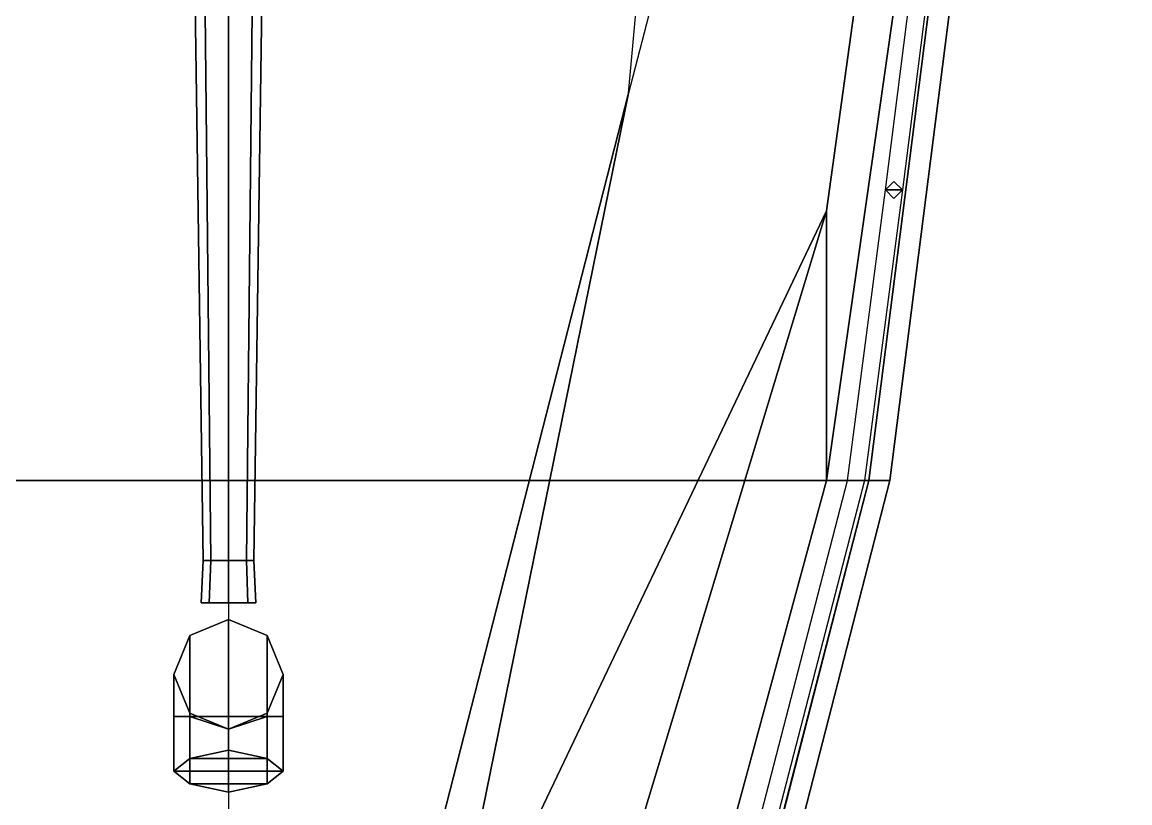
# Model space of a CAD drawing. Header units: millimetres. Extents: x -2.1 to 3, y -13.1 to 18.3.
# Drawn here: x -0.49 to 2.14, y -9.765 to -7.912 of the extents above; entities that cross this region are included whole.
import ezdxf

# ---------------------------------------------------------------- set-up
doc = ezdxf.new("R2010")
doc.units = ezdxf.units.MM
doc.layers.add('barrel', color=1, linetype='Continuous')
doc.layers.add('h2', color=6, linetype='Continuous')

msp = doc.modelspace()

# ---------------------------------------------------------------- linework, layer by layer
for points in [[(0, -5.48, -1.16), (0, -11.79, -1.07), (-0.95, -8.08, -0.86), (-1.36, -3.6, -0.86)], [(-2.09, -4.52, 1.89), (-1.52, -9, 1.95), (1.52, -9, 1.95), (2.09, -4.52, 1.89)], [(2.14, -4.52, 1.74), (1.57, -9, 1.8), (1.52, -9, 1.8), (2.09, -4.52, 1.74)], [(2.09, -4.52, 1.86), (1.52, -9, 1.92), (1.57, -9, 1.92), (2.14, -4.52, 1.86)], [(1.57, -9, 1.92), (1.57, -9, 1.8), (2.14, -4.52, 1.74), (2.14, -4.52, 1.86)], [(0, -11.79, -1.07), (0, -12, -0.98), (-0.5, -10.29, -0.86), (-0.95, -8.08, -0.86)], [(-0.5, -10.29, -0.86), (0, -12.12, -0.86), (-0.75, -10.57, -0.02), (-1.42, -8.36, -0.02)], [(-1.52, -9, 1.95), (-0.95, -11.21, 1.98), (0.95, -11.21, 1.98), (1.52, -9, 1.95)], [(1.57, -9, 1.8), (1.01, -11.18, 1.83), (0.96, -11.18, 1.83), (1.52, -9, 1.8)], [(1.52, -9, 1.92), (0.96, -11.18, 1.95), (1.01, -11.18, 1.95), (1.57, -9, 1.92)], [(1.01, -11.18, 1.95), (1.01, -11.18, 1.83), (1.57, -9, 1.8), (1.57, -9, 1.92)], [(0, -9.33, 1.95), (-0.0919, -9.3681, 1.95), (-0.0919, -9.3681, 2.33), (0, -9.33, 2.37)], [(0, -9.33, 2.37), (-0.0919, -9.3681, 2.33), (-0.0919, -9.56, 2.57), (0, -9.56, 2.68)], [(0.0919, -9.3681, 1.95), (0, -9.33, 1.95), (0, -9.33, 2.37), (0.0919, -9.3681, 2.33)], [(0.0919, -9.3681, 2.33), (0, -9.33, 2.37), (0, -9.56, 2.68), (0.0919, -9.56, 2.57)], [(-0.0919, -9.3681, 2.33), (-0.13, -9.46, 2.25), (-0.13, -9.56, 2.41), (-0.0919, -9.56, 2.57)], [(-0.0919, -9.3681, 1.95), (-0.13, -9.46, 1.95), (-0.13, -9.46, 2.25), (-0.0919, -9.3681, 2.33)], [(0.13, -9.46, 2.25), (0.0919, -9.3681, 2.33), (0.0919, -9.56, 2.57), (0.13, -9.56, 2.41)], [(0.13, -9.46, 1.95), (0.0919, -9.3681, 1.95), (0.0919, -9.3681, 2.33), (0.13, -9.46, 2.25)], [(-0.13, -9.46, 2.25), (-0.0919, -9.5519, 2.15), (-0.0919, -9.56, 2.25), (-0.13, -9.56, 2.41)], [(-0.13, -9.46, 1.95), (-0.0919, -9.5519, 1.95), (-0.0919, -9.5519, 2.15), (-0.13, -9.46, 2.25)], [(0.0919, -9.5519, 2.15), (0.13, -9.46, 2.25), (0.13, -9.56, 2.41), (0.0919, -9.56, 2.25)], [(0.0919, -9.5519, 1.95), (0.13, -9.46, 1.95), (0.13, -9.46, 2.25), (0.0919, -9.5519, 2.15)], [(-0.0919, -9.66, 2.25), (-0.13, -9.69, 2.41), (-0.13, -9.56, 2.41), (-0.0919, -9.56, 2.25)], [(-0.13, -9.69, 2.41), (-0.0919, -9.72, 2.57), (-0.0919, -9.56, 2.57), (-0.13, -9.56, 2.41)], [(-0.0919, -9.5519, 1.95), (0, -9.59, 1.95), (0, -9.59, 2.15), (-0.0919, -9.5519, 2.15)], [(-0.0919, -9.5519, 2.15), (0, -9.59, 2.15), (0, -9.59, 2.15), (-0.0919, -9.56, 2.25)], [(0, -9.64, 2.15), (-0.0919, -9.66, 2.25), (-0.0919, -9.56, 2.25), (0, -9.59, 2.15)], [(-0.0919, -9.72, 2.57), (0, -9.74, 2.68), (0, -9.56, 2.68), (-0.0919, -9.56, 2.57)], [(0, -9.59, 1.95), (0.0919, -9.5519, 1.95), (0.0919, -9.5519, 2.15), (0, -9.59, 2.15)], [(0, -9.59, 2.15), (0.0919, -9.5519, 2.15), (0.0919, -9.56, 2.25), (0, -9.59, 2.15)], [(0.0919, -9.66, 2.25), (0, -9.64, 2.15), (0, -9.59, 2.15), (0.0919, -9.56, 2.25)], [(0, -9.74, 2.68), (0.0919, -9.72, 2.57), (0.0919, -9.56, 2.57), (0, -9.56, 2.68)], [(0.13, -9.69, 2.41), (0.0919, -9.66, 2.25), (0.0919, -9.56, 2.25), (0.13, -9.56, 2.41)], [(0.0919, -9.72, 2.57), (0.13, -9.69, 2.41), (0.13, -9.56, 2.41), (0.0919, -9.56, 2.57)], [(0, -9.64, 2.15), (0.0919, -9.66, 2.25), (-0.0919, -9.66, 2.25), (0, -9.64, 2.15)], [(0.0919, -9.66, 2.25), (0.13, -9.69, 2.41), (-0.13, -9.69, 2.41), (-0.0919, -9.66, 2.25)], [(0.13, -9.69, 2.41), (0.0919, -9.72, 2.57), (-0.0919, -9.72, 2.57), (-0.13, -9.69, 2.41)], [(0.0919, -9.72, 2.57), (0, -9.74, 2.68), (0, -9.74, 2.68), (-0.0919, -9.72, 2.57)]]:
    msp.add_3dface(points)
at = {"layer": 'barrel'}
for points in [[(-0.0424, -9.19, 3.0376), (-0.06, -9.19, 3.08), (-0.08, -7.81, 3.08), (-0.0566, -7.81, 3.0234)], [(-0.06, -9.19, 3.08), (-0.0424, -9.19, 3.1224), (-0.0566, -7.81, 3.1366), (-0.08, -7.81, 3.08)], [(0, -9.19, 3.02), (-0.0424, -9.19, 3.0376), (-0.0566, -7.81, 3.0234), (0, -7.81, 3)], [(-0.0424, -9.19, 3.1224), (0, -9.19, 3.14), (0, -7.81, 3.16), (-0.0566, -7.81, 3.1366)], [(0.0424, -9.19, 3.0376), (0, -9.19, 3.02), (0, -7.81, 3), (0.0566, -7.81, 3.0234)], [(0, -9.19, 3.14), (0.0424, -9.19, 3.1224), (0.0566, -7.81, 3.1366), (0, -7.81, 3.16)], [(0.06, -9.19, 3.08), (0.0424, -9.19, 3.0376), (0.0566, -7.81, 3.0234), (0.08, -7.81, 3.08)], [(0.0424, -9.19, 3.1224), (0.06, -9.19, 3.08), (0.08, -7.81, 3.08), (0.0566, -7.81, 3.1366)], [(-0.046, -9.29, 3.034), (-0.065, -9.29, 3.08), (-0.06, -9.19, 3.08), (-0.0424, -9.19, 3.0376)], [(-0.065, -9.29, 3.08), (-0.046, -9.29, 3.126), (-0.0424, -9.19, 3.1224), (-0.06, -9.19, 3.08)], [(0, -9.29, 3.015), (-0.046, -9.29, 3.034), (-0.0424, -9.19, 3.0376), (0, -9.19, 3.02)], [(-0.046, -9.29, 3.126), (0, -9.29, 3.145), (0, -9.19, 3.14), (-0.0424, -9.19, 3.1224)], [(0.046, -9.29, 3.034), (0, -9.29, 3.015), (0, -9.19, 3.02), (0.0424, -9.19, 3.0376)], [(0, -9.29, 3.145), (0.046, -9.29, 3.126), (0.0424, -9.19, 3.1224), (0, -9.19, 3.14)], [(0.065, -9.29, 3.08), (0.046, -9.29, 3.034), (0.0424, -9.19, 3.0376), (0.06, -9.19, 3.08)], [(0.046, -9.29, 3.126), (0.065, -9.29, 3.08), (0.06, -9.19, 3.08), (0.0424, -9.19, 3.1224)], [(-0.046, -9.29, 3.034), (0, -9.29, 3.015), (0.046, -9.29, 3.034), (-0.065, -9.29, 3.08)], [(-0.065, -9.29, 3.08), (0.046, -9.29, 3.034), (0.065, -9.29, 3.08), (-0.046, -9.29, 3.126)], [(-0.046, -9.29, 3.126), (0.065, -9.29, 3.08), (0.046, -9.29, 3.126), (0, -9.29, 3.145)]]:
    msp.add_3dface(points, dxfattribs=at)
at = {"layer": 'h2'}
for points in [[(0, -5.48, -1.16), (0, -11.79, -1.07), (0.95, -8.08, -0.86), (1.36, -3.6, -0.86)], [(0.95, -8.08, -0.86), (0.5, -10.29, -0.86), (1.42, -8.36, -0.02), (2.04, -3.88, -0.02)], [(2.04, -3.88, -0.02), (1.42, -8.36, -0.02), (1.42, -9, 1.02), (2.06, -4.52, 1.02)], [(2.06, -4.52, 1.02), (1.42, -9, 1.02), (1.52, -9, 1.8), (2.09, -4.52, 1.74)], [(2.09, -4.52, 1.86), (1.52, -9, 1.92), (1.52, -9, 1.95), (2.09, -4.52, 1.89)], [(1.79, -6.81, 2.37), (1.6, -8.31, 2.39), (1.56, -8.31, 2.39), (1.75, -6.81, 2.37)], [(1.79, -6.81, 2.76), (1.6, -8.31, 2.78), (1.56, -8.31, 2.78), (1.75, -6.81, 2.76)], [(0, -11.79, -1.07), (0, -12, -0.98), (0.5, -10.29, -0.86), (0.95, -8.08, -0.86)], [(1.6, -8.31, 2.39), (1.51, -9, 2.41), (1.47, -9, 2.41), (1.56, -8.31, 2.39)], [(1.6, -8.31, 2.78), (1.51, -9, 2.8), (1.47, -9, 2.8), (1.56, -8.31, 2.78)], [(1.56, -8.31, 1.94), (1.58, -8.29, 1.94), (1.58, -8.29, 2.78), (1.56, -8.31, 2.78)], [(1.58, -8.33, 1.94), (1.56, -8.31, 1.94), (1.56, -8.31, 2.78), (1.58, -8.33, 2.78)], [(1.58, -8.29, 1.94), (1.6, -8.31, 1.94), (1.6, -8.31, 2.78), (1.58, -8.29, 2.78)], [(1.6, -8.31, 1.94), (1.58, -8.33, 1.94), (1.58, -8.33, 2.78), (1.6, -8.31, 2.78)], [(0.5, -10.29, -0.86), (0, -12.12, -0.86), (0.75, -10.57, -0.02), (1.42, -8.36, -0.02)], [(1.42, -8.36, -0.02), (0.75, -10.57, -0.02), (0.82, -11.21, 1.02), (1.42, -9, 1.02)], [(1.42, -9, 1.02), (0.82, -11.21, 1.02), (0.96, -11.18, 1.83), (1.52, -9, 1.8)], [(1.52, -9, 1.92), (0.96, -11.18, 1.95), (0.95, -11.21, 1.98), (1.52, -9, 1.95)], [(1.51, -9, 2.41), (1.3, -9.81, 2.41), (1.26, -9.81, 2.41), (1.47, -9, 2.41)], [(1.51, -9, 2.8), (1.3, -9.81, 2.8), (1.26, -9.81, 2.8), (1.47, -9, 2.8)]]:
    msp.add_3dface(points, dxfattribs=at)

doc.saveas('drawing.dxf')
